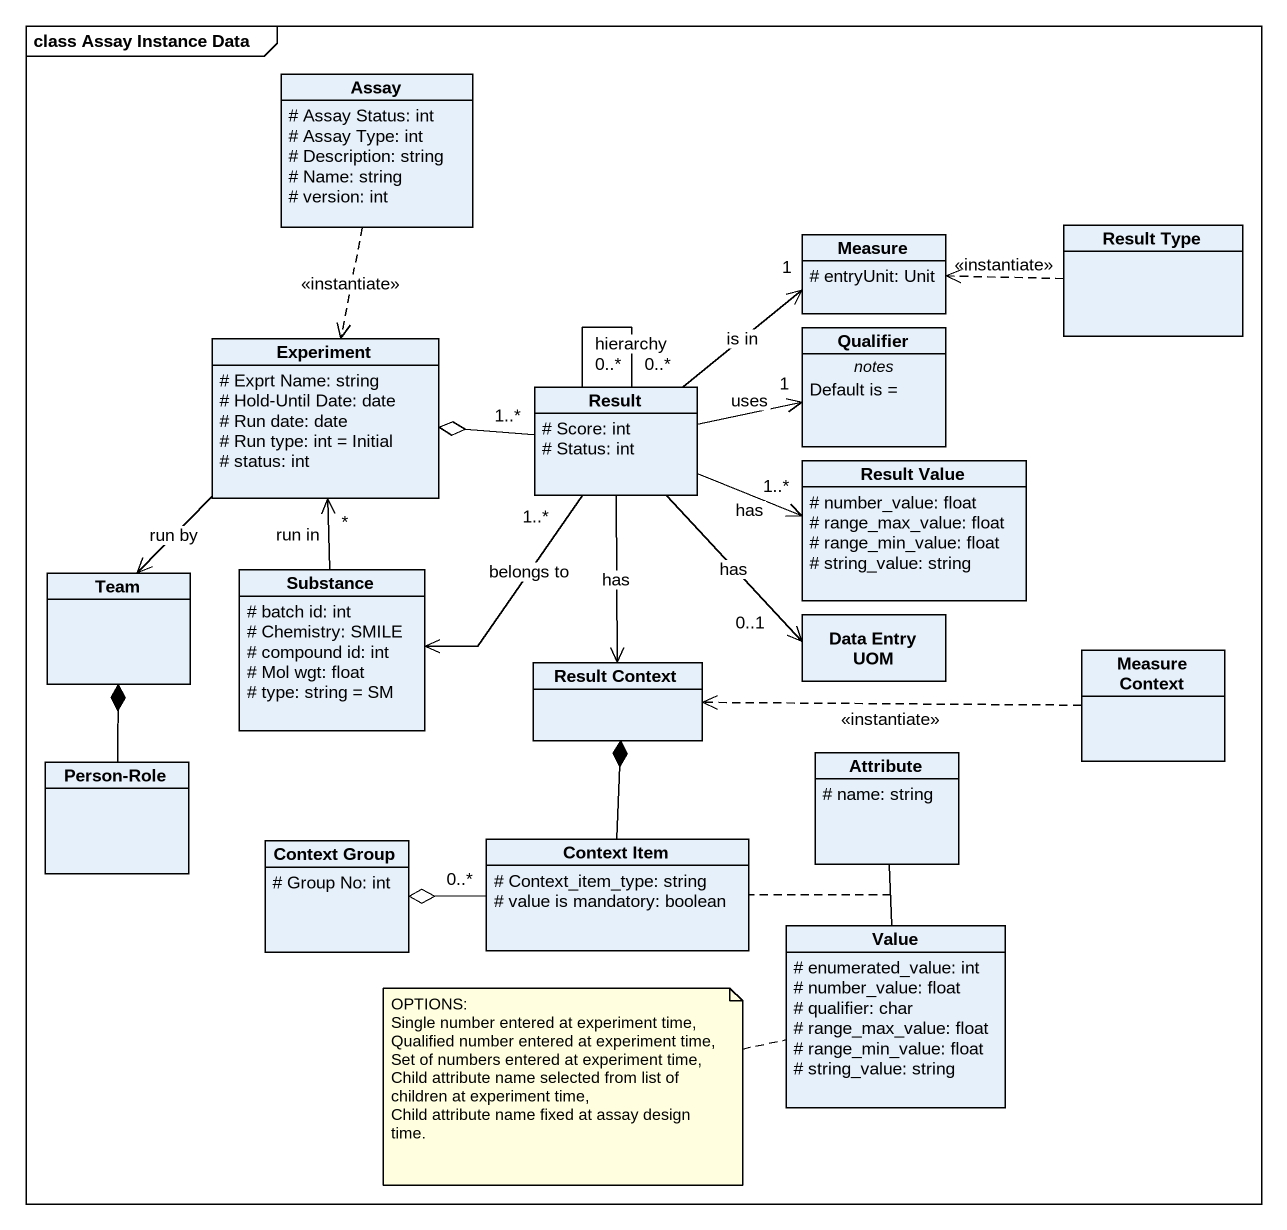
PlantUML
@startuml
mainframe class Assay Instance Data
hide circle
hide empty members
skinparam classAttributeIconSize 0
class Assay {
  # Assay Status: int
  # Assay Type: int
  # Description: string
  # Name: string
  # version: int
}
class Measure {
  # entryUnit: Unit
}
class "Result Type" as Result_Type
class Experiment {
  # Exprt Name: string
  # Hold-Until Date: date
  # Run date: date
  # Run type: int = Initial
  # status: int
}
class Result {
  # Score: int
  # Status: int
}
class Qualifier {
  -- notes --
  Default is =
}
class "Result Value" as Result_Value {
  # number_value: float
  # range_max_value: float
  # range_min_value: float
  # string_value: string
}
class Team
class Substance {
  # batch id: int
  # Chemistry: SMILE
  # compound id: int
  # Mol wgt: float
  # type: string = SM
}
class "Data Entry UOM" as Data_Entry_UOM
class "Result Context" as Result_Context
class "Measure Context" as Measure_Context
class Attribute {
  # name: string
}
class "Person-Role" as Person_Role
class "Context Group" as Context_Group {
  # Group No: int
}
class "Context Item" as Context_Item {
  # Context_item_type: string
  # value is mandatory: boolean
}
class Value {
  # enumerated_value: int
  # number_value: float
  # qualifier: char
  # range_max_value: float
  # range_min_value: float
  # string_value: string
}
Assay ..> Experiment : <<instantiate>>
Result_Type .left.> Measure : <<instantiate>>
Experiment --> Team : run by
Result -up-> "1" Measure : is in
Result "1..*" -left-o Experiment
Result "0..*" -- "0..*" Result : hierarchy
Result -right-> "1" Qualifier : uses
Result -right-> "1..*" Result_Value : has
Result "1..*" --> Substance : belongs to
Result --> "0..1" Data_Entry_UOM : has
Result --> Result_Context : has
Substance -up-> "*" Experiment : run in
Measure_Context .left.> Result_Context : <<instantiate>>
Attribute -- Value
(Attribute, Value) .. Context_Item
Person_Role -up-* Team
Context_Item -up-* Result_Context
Context_Item "0..*" -left-o Context_Group
note left of Value
  OPTIONS:
  Single number entered at experiment time,
  Qualified number entered at experiment time,
  Set of numbers entered at experiment time,
  Child attribute name selected from list of children at experiment time,
  Child attribute name fixed at assay design time.
end note
@enduml
